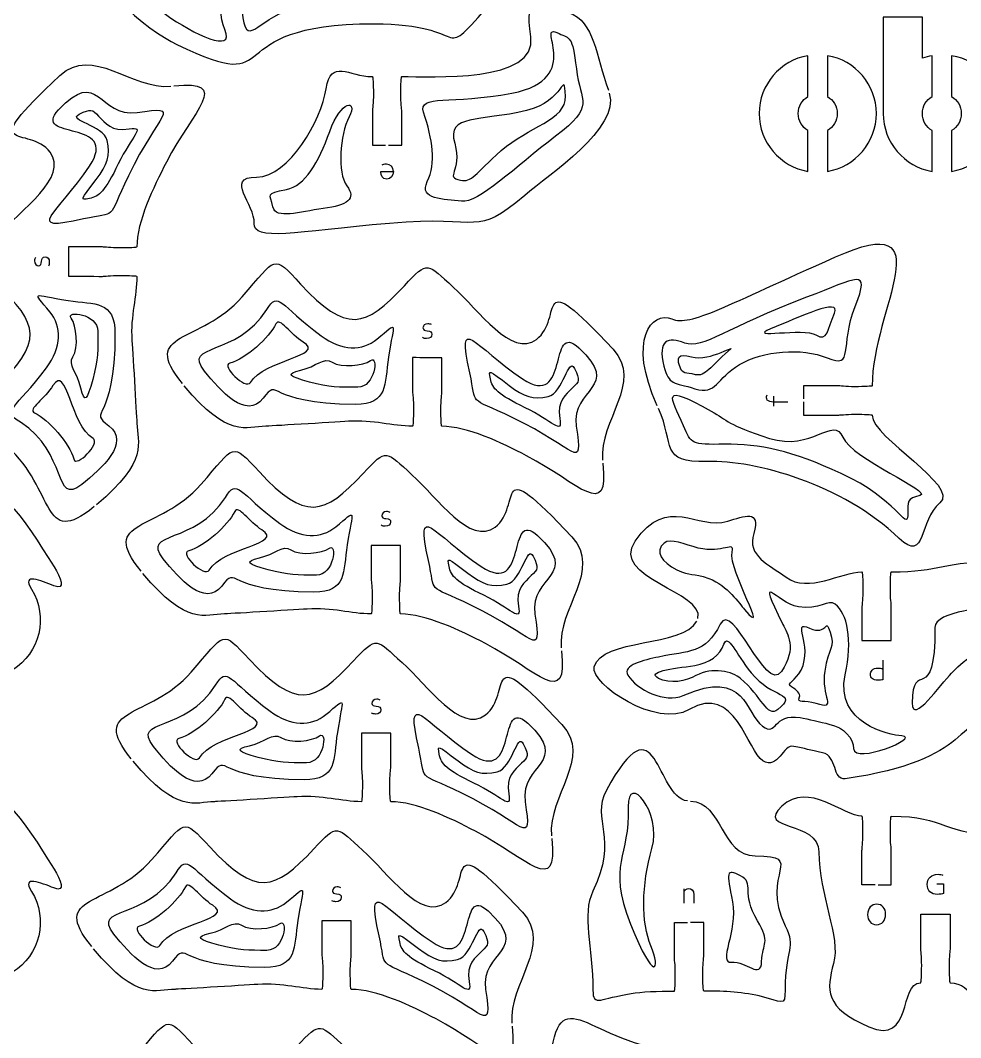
# Model space of a CAD drawing. Extents: x 0 to 300, y 0 to 300.
# Drawn here: x 49.5 to 145.6, y 66 to 169.9 of the extents above; entities that cross this region are included whole.
import ezdxf

# ---------------------------------------------------------------- set-up
doc = ezdxf.new("R2010")
doc.units = 0
doc.header["$MEASUREMENT"] = 0
doc.layers.add('DEFAULT', color=7, linetype='CONTINUOUS')

msp = doc.modelspace()

# ---------------------------------------------------------------- linework, layer by layer
at = {"layer": 'DEFAULT', "color": 250}
msp.add_lwpolyline([(126.48, 130.51), (126.48, 131.53)], dxfattribs=at)
at = {"layer": 'DEFAULT', "color": 1}
for points, knots in [([(56.88, 177.86), (55.73, 174.25), (62.53, 168.85), (65.51, 167.42), (77, 161.94), (69.03, 169.55), (85.65, 169.55), (95.88, 169.55), (91.98, 165.44), (97.17, 171.16), (98.64, 172.78), (99.08, 172.19), (97.55, 176.16), (96.56, 178.73), (96.75, 178.77), (96.75, 182.29), (96.75, 185.48), (95.47, 183.55), (93.02, 183.55), (92.96, 183.55), (92.92, 182.76), (92.92, 181.8), (92.92, 180.83), (93.02, 180.22), (93.02, 180.05), (93.02, 178.88), (93.02, 177.71), (93.02, 176.55), (92.56, 176.55), (92.11, 176.55), (91.66, 176.55)], [0, 0, 0, 0, 1, 1, 1, 2, 2, 2, 3, 3, 3, 4, 4, 4, 5, 5, 5, 6, 6, 6, 7, 7, 7, 8, 8, 8, 17.92, 17.92, 17.92, 21.75, 21.75, 21.75, 21.75]), ([(44.95, 182), (44.95, 181.55), (44.95, 181.11), (44.95, 180.66), (46.11, 180.66), (47.28, 180.66), (48.45, 180.66), (48.62, 180.66), (49.23, 180.75), (50.2, 180.75), (51.16, 180.75), (51.94, 180.71), (51.94, 180.66), (51.94, 179), (50.6, 177.66), (48.94, 177.66), (45.67, 177.66), (40.81, 173.49), (40.81, 169.24), (40.81, 167.58), (38.97, 166.23), (37.31, 166.23), (37.26, 166.23), (37.21, 167.02), (37.21, 167.98), (37.21, 168.95), (37.31, 169.56), (37.31, 169.73), (37.31, 170.9), (37.31, 172.07), (37.31, 173.24), (36.31, 173.24), (35.31, 173.24), (34.31, 173.24), (34.31, 172.07), (34.31, 170.9), (34.31, 169.73), (34.31, 169.56), (34.41, 168.95), (34.41, 167.98), (34.41, 167.02), (34.37, 166.23), (34.31, 166.23), (32.65, 166.23), (30.81, 167.58), (30.81, 169.24), (30.81, 173.83), (24.92, 172.56), (22, 173.25), (21.94, 173.26), (22.08, 174.03), (22.3, 174.97), (22.52, 175.92), (22.75, 176.49), (22.79, 176.66), (23, 177.51), (23.59, 180.07), (23.59, 180.07), (23.15, 180.17), (22.71, 180.27), (22.28, 180.37)], [0, 0, 0, 0, 3.82, 3.82, 3.82, 13.74, 13.74, 13.74, 14.74, 14.74, 14.74, 15.74, 15.74, 15.74, 16.74, 16.74, 16.74, 17.74, 17.74, 17.74, 18.74, 18.74, 18.74, 19.74, 19.74, 19.74, 20.74, 20.74, 20.74, 30.67, 30.67, 30.67, 39.17, 39.17, 39.17, 49.1, 49.1, 49.1, 50.1, 50.1, 50.1, 51.1, 51.1, 51.1, 52.1, 52.1, 52.1, 53.1, 53.1, 53.1, 54.1, 54.1, 54.1, 55.1, 55.1, 55.1, 56.1, 56.1, 56.1, 59.930117, 59.930117, 59.930117, 59.930117]), ([(87.13, 157.16), (87.58, 157.16), (88.03, 157.16), (88.48, 157.16), (88.48, 158.33), (88.48, 159.49), (88.48, 160.66), (88.48, 160.83), (88.38, 161.44), (88.38, 162.41), (88.38, 163.37), (88.43, 164.16), (88.48, 164.16), (91.42, 164.16), (102.41, 163.49), (101.67, 168.22), (100.92, 172.95), (102.79, 171.7), (105.53, 170.71), (108.23, 169.73), (108.27, 166.32), (109.59, 162.76)], [0, 0, 0, 0, 3.83, 3.83, 3.83, 13.75, 13.75, 13.75, 14.75, 14.75, 14.75, 15.75, 15.75, 15.75, 16.75, 16.75, 16.75, 17.75, 17.75, 17.75, 18.75, 18.75, 18.75, 18.75]), ([(141.67, 160.38), (141.67, 159.65), (142.06, 159), (142.66, 158.66), (142.66, 157.27), (142.66, 155.88), (142.66, 154.48), (139.83, 154.96), (137.67, 157.42), (137.67, 160.38), (137.67, 163.67), (137.67, 166.96), (137.68, 170.24), (139.01, 170.24), (140.34, 170.24), (141.67, 170.24), (141.67, 168.84), (141.67, 167.44), (141.67, 166.03), (141.99, 166.14), (142.32, 166.23), (142.66, 166.29), (142.66, 164.9), (142.66, 163.5), (142.66, 162.11), (142.06, 161.77), (141.67, 161.12), (141.67, 160.38)], [1, 1, 1, 1, 2, 2, 2, 13.85, 13.85, 13.85, 14.85, 14.85, 14.85, 42.800002, 42.800002, 42.800002, 54.110002, 54.110002, 54.110002, 66.050002, 66.050002, 66.050002, 67.050002, 67.050002, 67.050002, 78.890002, 78.890002, 78.890002, 79.890002, 79.890002, 79.890002, 79.890002]), ([(57.06, 120.25), (51.63, 115.85), (53.13, 122.04), (48.2, 126.36), (44.14, 129.92), (43.78, 129.43), (46.91, 132.34), (51.94, 137), (51.4, 138.95), (47.08, 142.94), (44.39, 145.41), (44.83, 145.27), (47.21, 147.92), (49.57, 150.56), (54.48, 153.88), (52.56, 156.43), (50.36, 159.34), (44.64, 155.9), (53.54, 164.26), (56.89, 167.4), (60.88, 162.8), (64.89, 163.17)], [0, 0, 0, 0, 1, 1, 1, 2, 2, 2, 3, 3, 3, 4, 4, 4, 5, 5, 5, 6, 6, 6, 7, 7, 7, 7]), ([(128.99, 160.39), (128.99, 159.65), (129.39, 159), (129.98, 158.66), (129.98, 157.27), (129.98, 155.88), (129.98, 154.48), (127.15, 154.96), (125, 157.42), (125, 160.39), (125, 163.35), (127.16, 165.81), (129.98, 166.29), (129.98, 164.9), (129.98, 163.5), (129.98, 162.11), (129.39, 161.77), (128.99, 161.12), (128.99, 160.39)], [0, 0, 0, 0, 1, 1, 1, 12.85, 12.85, 12.85, 13.85, 13.85, 13.85, 14.85, 14.85, 14.85, 26.7, 26.7, 26.7, 27.7, 27.7, 27.7, 27.7]), ([(136.97, 160.39), (136.97, 157.42), (134.82, 154.96), (131.98, 154.48), (131.98, 155.88), (131.98, 157.27), (131.98, 158.66), (132.58, 159), (132.98, 159.65), (132.98, 160.39), (132.98, 161.12), (132.58, 161.77), (131.98, 162.11), (131.98, 163.5), (131.98, 164.9), (131.98, 166.29), (134.82, 165.81), (136.97, 163.35), (136.97, 160.39)], [0, 0, 0, 0, 1, 1, 1, 12.85, 12.85, 12.85, 13.85, 13.85, 13.85, 14.85, 14.85, 14.85, 26.69, 26.69, 26.69, 27.69, 27.69, 27.69, 27.69]), ([(149.65, 160.38), (149.65, 157.42), (147.49, 154.95), (144.66, 154.48), (144.66, 155.88), (144.66, 157.27), (144.66, 158.66), (145.26, 159), (145.66, 159.65), (145.65, 160.38), (145.65, 161.12), (145.26, 161.77), (144.66, 162.11), (144.66, 163.5), (144.66, 164.9), (144.66, 166.29), (147.49, 165.81), (149.64, 163.35), (149.65, 160.38)], [0, 0, 0, 0, 1, 1, 1, 12.85, 12.85, 12.85, 13.85, 13.85, 13.85, 14.85, 14.85, 14.85, 26.69, 26.69, 26.69, 27.69, 27.69, 27.69, 27.69]), ([(109.68, 162.47), (110.81, 158.88), (103.57, 154.16), (101.04, 152.03), (95.81, 147.63), (96.93, 150.04), (87.23, 149.17), (77.51, 148.3), (73.28, 147.3), (73.4, 149.17), (73.53, 151.04), (70.29, 153.9), (73.65, 153.9), (77.01, 153.9), (80.25, 159.75), (80.75, 162.9), (81.25, 166.05), (83.02, 164.16), (85.48, 164.16), (85.54, 164.16), (85.58, 163.37), (85.58, 162.41), (85.58, 161.44), (85.48, 160.83), (85.48, 160.66), (85.48, 159.49), (85.48, 158.33), (85.48, 157.16), (85.93, 157.16), (86.38, 157.16), (86.83, 157.16)], [0, 0, 0, 0, 1, 1, 1, 2, 2, 2, 3, 3, 3, 4, 4, 4, 5, 5, 5, 6, 6, 6, 7, 7, 7, 8, 8, 8, 17.92, 17.92, 17.92, 21.75, 21.75, 21.75, 21.75]), ([(65.19, 163.2), (71.19, 163.89), (67.2, 160.72), (64.44, 155.43), (63.07, 152.8), (61.42, 149.34), (61.42, 146.76), (61.41, 146.7), (60.63, 146.66), (59.67, 146.66), (58.71, 146.66), (58.1, 146.76), (57.92, 146.76), (57.05, 146.76), (54.42, 146.77), (54.42, 146.77), (54.42, 145.77), (54.42, 144.77), (54.42, 143.77), (54.42, 143.77), (57.04, 143.76), (57.92, 143.76), (58.09, 143.76), (58.7, 143.86), (59.67, 143.86), (60.64, 143.86), (61.42, 143.81), (61.42, 143.76), (61.42, 141.71), (60.74, 139.77), (60.91, 137.22), (61.03, 135.54), (61.42, 128.82), (61.42, 128.76), (61.46, 126.77), (62.72, 124.96), (57.29, 120.44)], [0, 0, 0, 0, 1, 1, 1, 2, 2, 2, 3, 3, 3, 4, 4, 4, 5, 5, 5, 13.500006, 13.500006, 13.500006, 14.500006, 14.500006, 14.500006, 15.500006, 15.500006, 15.500006, 16.500006, 16.500006, 16.500006, 17.500006, 17.500006, 17.500006, 18.500006, 18.500006, 18.500006, 19.500006, 19.500006, 19.500006, 19.500006]), ([(114.59, 130.55), (111.48, 137.32), (114.08, 140.25), (116.06, 139.42), (118.04, 138.59), (121.51, 140.77), (132.8, 145.75), (144.09, 150.73), (136.54, 140.39), (136.54, 132.58), (136.54, 132.53), (135.76, 132.49), (134.79, 132.49), (133.82, 132.49), (133.21, 132.58), (133.04, 132.58), (131.87, 132.58), (130.7, 132.58), (129.54, 132.58), (129.54, 132.14), (129.54, 131.69), (129.54, 131.24)], [0, 0, 0, 0, 1, 1, 1, 2, 2, 2, 3, 3, 3, 4, 4, 4, 5, 5, 5, 14.92, 14.92, 14.92, 18.74, 18.74, 18.74, 18.74]), ([(66.07, 132.82), (61.66, 138.25), (67.85, 136.75), (72.18, 141.68), (75.74, 145.73), (75.24, 146.1), (78.15, 142.96), (82.82, 137.93), (84.76, 138.47), (88.75, 142.8), (91.22, 145.48), (91.08, 145.04), (93.74, 142.66), (96.37, 140.3), (99.69, 135.4), (102.24, 137.32), (105.15, 139.51), (101.71, 145.23), (110.07, 136.33), (113.22, 132.98), (108.62, 129), (108.99, 124.99)], [0, 0, 0, 0, 1, 1, 1, 2, 2, 2, 3, 3, 3, 4, 4, 4, 5, 5, 5, 6, 6, 6, 7, 7, 7, 7]), ([(109.02, 124.69), (109.71, 118.69), (106.53, 122.67), (101.24, 125.43), (98.62, 126.8), (95.16, 128.45), (92.57, 128.45), (92.52, 128.46), (92.48, 129.24), (92.48, 130.2), (92.48, 131.17), (92.58, 131.78), (92.58, 131.95), (92.58, 132.82), (92.58, 135.45), (92.58, 135.45), (91.58, 135.45), (90.58, 135.45), (89.58, 135.46), (89.58, 135.46), (89.58, 132.83), (89.58, 131.95), (89.58, 131.78), (89.68, 131.17), (89.68, 130.2), (89.67, 129.24), (89.63, 128.45), (89.58, 128.45), (87.52, 128.46), (85.59, 129.13), (83.03, 128.96), (81.36, 128.85), (74.63, 128.45), (74.58, 128.45), (72.59, 128.41), (70.77, 127.15), (66.26, 132.58)], [0, 0, 0, 0, 1, 1, 1, 2, 2, 2, 3, 3, 3, 4, 4, 4, 5, 5, 5, 13.500006, 13.500006, 13.500006, 14.500006, 14.500006, 14.500006, 15.500006, 15.500006, 15.500006, 16.500006, 16.500006, 16.500006, 17.500006, 17.500006, 17.500006, 18.500006, 18.500006, 18.500006, 19.500006, 19.500006, 19.500006, 19.500006]), ([(129.54, 130.94), (129.54, 130.49), (129.54, 130.04), (129.54, 129.59), (130.7, 129.59), (131.87, 129.59), (133.04, 129.59), (133.21, 129.59), (133.82, 129.68), (134.79, 129.68), (135.76, 129.68), (136.54, 129.64), (136.54, 129.59), (136.54, 127.24), (145.58, 122.36), (143.45, 120.62), (141.32, 118.88), (142.05, 114.4), (139.31, 117), (133.45, 122.58), (124.66, 124.98), (119.68, 124.86), (114.76, 124.73), (116.4, 126.56), (114.71, 130.28)], [0, 0, 0, 0, 3.83, 3.83, 3.83, 13.75, 13.75, 13.75, 14.75, 14.75, 14.75, 15.75, 15.75, 15.75, 16.75, 16.75, 16.75, 17.75, 17.75, 17.75, 18.75, 18.75, 18.75, 19.75, 19.75, 19.75, 19.75]), ([(61.85, 113.65), (57.44, 119.08), (63.63, 117.58), (67.96, 122.51), (71.52, 126.56), (71.02, 126.93), (73.93, 123.79), (78.6, 118.77), (80.54, 119.31), (84.53, 123.63), (87, 126.32), (86.86, 125.87), (89.52, 123.5), (92.15, 121.14), (95.47, 116.23), (98.02, 118.15), (100.93, 120.35), (97.5, 126.07), (105.85, 117.16), (109, 113.82), (104.4, 109.83), (104.77, 105.82)], [0, 0, 0, 0, 1, 1, 1, 2, 2, 2, 3, 3, 3, 4, 4, 4, 5, 5, 5, 6, 6, 6, 7, 7, 7, 7]), ([(38.96, 117.88), (39.4, 117.78), (39.84, 117.68), (40.28, 117.58), (40.28, 117.58), (40.88, 120.13), (41.08, 120.99), (41.11, 121.16), (41.16, 121.77), (41.38, 122.71), (41.6, 123.65), (41.82, 124.39), (41.87, 124.39), (47.27, 123.13), (49.79, 119.19), (52.95, 114.1), (53.62, 113.02), (54.22, 111.66), (52.93, 112.17), (51.64, 112.68), (49.57, 113.56), (50.65, 111.82), (52.39, 109.01), (51.53, 105.3), (48.71, 103.56), (46.48, 102.17), (43.68, 102.44), (41.75, 104.01), (40.05, 105.21), (40.76, 103.2), (41.32, 101.35), (41.52, 100.72), (38.47, 99.74), (34.39, 99.26), (30.31, 98.79), (30.35, 110.8), (21.22, 105.75), (17.12, 103.48), (15.09, 103.76), (15.09, 107.82), (15.09, 110.45), (7, 107.82), (7, 121.17), (7, 122.83), (8.35, 124.17), (10, 124.17), (10.06, 124.17), (10.1, 123.38), (10.1, 122.42), (10.1, 121.45), (10, 120.84), (10, 120.67), (10, 119.5), (10, 118.33), (10, 117.17), (10.45, 117.17), (10.9, 117.17), (11.35, 117.17)], [0, 0, 0, 0, 3.830117, 3.830117, 3.830117, 4.830117, 4.830117, 4.830117, 5.830117, 5.830117, 5.830117, 6.830117, 6.830117, 6.830117, 7.830117, 7.830117, 7.830117, 8.830117, 8.830117, 8.830117, 9.830117, 9.830117, 9.830117, 10.830117, 10.830117, 10.830117, 11.830117, 11.830117, 11.830117, 12.830117, 12.830117, 12.830117, 13.830117, 13.830117, 13.830117, 14.830117, 14.830117, 14.830117, 15.830117, 15.830117, 15.830117, 16.830117, 16.830117, 16.830117, 17.830117, 17.830117, 17.830117, 18.830117, 18.830117, 18.830117, 19.830117, 19.830117, 19.830117, 29.750117, 29.750117, 29.750117, 33.570117, 33.570117, 33.570117, 33.570117]), ([(118.74, 108.83), (119.48, 111.55), (109.72, 112.91), (112.33, 116.71), (115.66, 121.55), (118.61, 117.82), (121.78, 118.76), (123.47, 119.26), (125.2, 120.02), (124.44, 117.51), (123.73, 115.21), (125.98, 114.33), (127.74, 113.04), (130.05, 111.36), (133.34, 113.59), (135.5, 113.58), (135.55, 113.58), (135.6, 112.8), (135.6, 111.84), (135.6, 110.87), (135.5, 110.26), (135.5, 110.08), (135.5, 108.92), (135.5, 107.75), (135.5, 106.59), (136.5, 106.59), (137.5, 106.59), (138.5, 106.58), (138.5, 107.75), (138.5, 108.92), (138.5, 110.08), (138.5, 110.26), (138.4, 110.87), (138.4, 111.84), (138.4, 112.8), (138.44, 113.58), (138.5, 113.58), (143.59, 113.58), (143.66, 114.7), (150, 114.7), (156.35, 114.7), (156.41, 113.58), (161.5, 113.58), (161.56, 113.58), (161.6, 112.8), (161.6, 111.84), (161.6, 110.87), (161.5, 110.26), (161.5, 110.08), (161.5, 108.92), (161.5, 107.75), (161.5, 106.58), (162.5, 106.59), (163.5, 106.59), (164.5, 106.59), (164.5, 107.75), (164.5, 108.92), (164.5, 110.08), (164.5, 110.26), (164.4, 110.87), (164.4, 111.84), (164.4, 112.8), (164.45, 113.58), (164.5, 113.58), (166.66, 113.59), (169.95, 111.36), (172.26, 113.04), (174.02, 114.33), (176.27, 115.21), (175.56, 117.51), (174.8, 120.02), (176.53, 119.26), (178.21, 118.76), (181.39, 117.82), (184.34, 121.55), (187.67, 116.71), (190.28, 112.91), (180.51, 111.55), (181.26, 108.83)], [0, 0, 0, 0, 1, 1, 1, 2, 2, 2, 3, 3, 3, 4, 4, 4, 5, 5, 5, 6, 6, 6, 7, 7, 7, 16.91, 16.91, 16.91, 25.410006, 25.410006, 25.410006, 35.330006, 35.330006, 35.330006, 36.330006, 36.330006, 36.330006, 37.330006, 37.330006, 37.330006, 38.330006, 38.330006, 38.330006, 39.330006, 39.330006, 39.330006, 40.330006, 40.330006, 40.330006, 41.330006, 41.330006, 41.330006, 51.250006, 51.250006, 51.250006, 59.750012, 59.750012, 59.750012, 69.660012, 69.660012, 69.660012, 70.660012, 70.660012, 70.660012, 71.660012, 71.660012, 71.660012, 72.660012, 72.660012, 72.660012, 73.660012, 73.660012, 73.660012, 74.660012, 74.660012, 74.660012, 75.660012, 75.660012, 75.660012, 76.660012, 76.660012, 76.660012, 76.660012]), ([(104.8, 105.52), (105.49, 99.52), (102.31, 103.51), (97.02, 106.27), (94.4, 107.64), (90.94, 109.28), (88.35, 109.29), (88.3, 109.3), (88.26, 110.07), (88.26, 111.04), (88.26, 112), (88.36, 112.61), (88.36, 112.78), (88.36, 113.66), (88.36, 116.29), (88.36, 116.29), (87.36, 116.29), (86.36, 116.29), (85.36, 116.29), (85.36, 116.29), (85.36, 113.66), (85.36, 112.79), (85.36, 112.61), (85.46, 112), (85.46, 111.04), (85.45, 110.07), (85.41, 109.29), (85.36, 109.29), (83.3, 109.29), (81.37, 109.97), (78.81, 109.79), (77.14, 109.68), (70.41, 109.29), (70.36, 109.29), (68.37, 109.25), (66.55, 107.99), (62.04, 113.42)], [0, 0, 0, 0, 1, 1, 1, 2, 2, 2, 3, 3, 3, 4, 4, 4, 5, 5, 5, 13.500006, 13.500006, 13.500006, 14.500006, 14.500006, 14.500006, 15.500006, 15.500006, 15.500006, 16.500006, 16.500006, 16.500006, 17.500006, 17.500006, 17.500006, 18.500006, 18.500006, 18.500006, 19.500006, 19.500006, 19.500006, 19.500006]), ([(142.96, 107.92), (142.96, 109.57), (148.42, 110.02), (150, 110.02), (151.59, 110.02), (157.04, 109.57), (157.04, 107.92), (157.04, 99.6), (159.36, 104.92), (159.36, 100.18), (159.36, 97.92), (156.48, 102.11), (155.34, 103.25), (151.57, 107.03), (153.19, 103.79), (150, 103.79), (146.81, 103.79), (148.43, 107.03), (144.66, 103.25), (143.52, 102.11), (140.64, 97.92), (140.64, 100.18), (140.64, 104.92), (142.96, 99.6), (142.96, 107.92)], [1, 1, 1, 1, 2, 2, 2, 3, 3, 3, 4, 4, 4, 5, 5, 5, 6, 6, 6, 7, 7, 7, 8, 8, 8, 9, 9, 9, 9]), ([(181.37, 108.55), (182.73, 105.91), (191.14, 106.82), (191.85, 103.88), (192.27, 102.13), (185.46, 97.56), (182.14, 99.53), (177.48, 102.27), (176.17, 95.24), (174.62, 94.29), (173.07, 93.33), (172.57, 96.02), (171.45, 95.77), (170.34, 95.53), (169.83, 95.41), (168.52, 95.12), (166.99, 94.78), (167.54, 92.28), (166.2, 92.47), (152.99, 94.29), (154.88, 99.06), (150, 99.06), (145.12, 99.06), (147, 94.29), (133.8, 92.47), (132.46, 92.28), (133.01, 94.78), (131.48, 95.12), (130.17, 95.41), (129.65, 95.53), (128.55, 95.77), (127.43, 96.02), (126.93, 93.33), (125.38, 94.29), (123.83, 95.24), (122.52, 102.27), (117.86, 99.53), (114.54, 97.56), (107.73, 102.13), (108.15, 103.88), (108.86, 106.82), (117.27, 105.91), (118.63, 108.55)], [0, 0, 0, 0, 1, 1, 1, 2, 2, 2, 3, 3, 3, 4, 4, 4, 5, 5, 5, 6, 6, 6, 7, 7, 7, 8, 8, 8, 9, 9, 9, 10, 10, 10, 11, 11, 11, 12, 12, 12, 13, 13, 13, 14, 14, 14, 14]), ([(60.85, 94.49), (56.44, 99.92), (62.63, 98.42), (66.96, 103.34), (70.52, 107.4), (70.02, 107.76), (72.93, 104.63), (77.6, 99.6), (79.54, 100.14), (83.53, 104.47), (86, 107.15), (85.86, 106.71), (88.52, 104.33), (91.15, 101.97), (94.47, 97.06), (97.02, 98.98), (99.93, 101.18), (96.5, 106.9), (104.85, 98), (108, 94.65), (103.4, 90.67), (103.77, 86.65)], [0, 0, 0, 0, 1, 1, 1, 2, 2, 2, 3, 3, 3, 4, 4, 4, 5, 5, 5, 6, 6, 6, 7, 7, 7, 7]), ([(117.68, 90.2), (114.38, 90.51), (114.65, 101.05), (109.37, 91.24), (107.8, 88.32), (110.66, 86.39), (108.01, 80.98), (106.84, 78.58), (108.01, 75.33), (108.01, 70.87), (108.01, 69.11), (108.84, 70.07), (111.92, 70.54), (112.96, 70.71), (114.66, 70.79), (116.33, 70.79), (116.39, 70.79), (116.43, 71.57), (116.43, 72.54), (116.43, 73.5), (116.33, 74.11), (116.33, 74.29), (116.33, 75.45), (116.33, 76.62), (116.33, 77.79), (116.78, 77.79), (117.23, 77.79), (117.68, 77.79)], [0, 0, 0, 0, 1, 1, 1, 2, 2, 2, 3, 3, 3, 4, 4, 4, 5, 5, 5, 6, 6, 6, 7, 7, 7, 16.92, 16.92, 16.92, 20.75, 20.75, 20.75, 20.75]), ([(103.8, 86.35), (104.49, 80.36), (101.31, 84.34), (96.02, 87.1), (93.4, 88.47), (89.94, 90.12), (87.35, 90.12), (87.3, 90.13), (87.26, 90.91), (87.26, 91.87), (87.26, 92.84), (87.36, 93.45), (87.36, 93.62), (87.36, 94.49), (87.36, 97.12), (87.36, 97.12), (86.36, 97.12), (85.36, 97.12), (84.36, 97.12), (84.36, 97.12), (84.36, 94.5), (84.36, 93.62), (84.36, 93.45), (84.46, 92.84), (84.46, 91.87), (84.45, 90.91), (84.41, 90.12), (84.36, 90.12), (82.3, 90.13), (80.37, 90.8), (77.81, 90.63), (76.14, 90.52), (69.41, 90.12), (69.36, 90.12), (67.37, 90.08), (65.55, 88.82), (61.04, 94.25)], [0, 0, 0, 0, 1, 1, 1, 2, 2, 2, 3, 3, 3, 4, 4, 4, 5, 5, 5, 13.500006, 13.500006, 13.500006, 14.500006, 14.500006, 14.500006, 15.500006, 15.500006, 15.500006, 16.500006, 16.500006, 16.500006, 17.500006, 17.500006, 17.500006, 18.500006, 18.500006, 18.500006, 19.500006, 19.500006, 19.500006, 19.500006]), ([(38.96, 87.02), (39.4, 86.92), (39.84, 86.82), (40.28, 86.72), (40.28, 86.72), (40.88, 89.27), (41.07, 90.13), (41.11, 90.3), (41.16, 90.91), (41.38, 91.85), (41.6, 92.78), (41.82, 93.53), (41.87, 93.53), (47.27, 92.27), (49.79, 88.33), (52.95, 83.24), (53.62, 82.15), (54.22, 80.8), (52.93, 81.31), (51.64, 81.82), (49.57, 82.69), (50.65, 80.96), (52.39, 78.15), (51.52, 74.44), (48.71, 72.7), (46.48, 71.31), (43.68, 71.57), (41.75, 73.15), (40.05, 74.34), (40.76, 72.34), (41.32, 70.49), (41.52, 69.86), (38.47, 68.88), (34.39, 68.4), (30.31, 67.93), (30.35, 79.93), (21.22, 74.88), (17.12, 72.61), (15.09, 72.89), (15.09, 76.96), (15.09, 79.59), (7, 76.96), (7, 90.31), (7, 91.96), (8.34, 93.31), (10, 93.31), (10.05, 93.31), (10.1, 92.52), (10.1, 91.56), (10.1, 90.59), (10, 89.98), (10, 89.81), (10, 88.64), (10, 87.47), (10, 86.31), (10.45, 86.31), (10.9, 86.31), (11.35, 86.31)], [0, 0, 0, 0, 3.830117, 3.830117, 3.830117, 4.830117, 4.830117, 4.830117, 5.830117, 5.830117, 5.830117, 6.830117, 6.830117, 6.830117, 7.830117, 7.830117, 7.830117, 8.830117, 8.830117, 8.830117, 9.830117, 9.830117, 9.830117, 10.830117, 10.830117, 10.830117, 11.830117, 11.830117, 11.830117, 12.830117, 12.830117, 12.830117, 13.830117, 13.830117, 13.830117, 14.830117, 14.830117, 14.830117, 15.830117, 15.830117, 15.830117, 16.830117, 16.830117, 16.830117, 17.830117, 17.830117, 17.830117, 18.830117, 18.830117, 18.830117, 19.830117, 19.830117, 19.830117, 29.750117, 29.750117, 29.750117, 33.570117, 33.570117, 33.570117, 33.570117]), ([(136.85, 81.64), (136.4, 81.64), (135.95, 81.64), (135.5, 81.64), (135.5, 82.81), (135.5, 83.98), (135.5, 85.14), (135.5, 85.32), (135.6, 85.93), (135.6, 86.89), (135.6, 87.86), (135.56, 88.64), (135.5, 88.64), (133.63, 88.64), (130.05, 92.22), (127.31, 89.67), (124.57, 87.12), (131.1, 88.22), (131.1, 85), (131.1, 80.6), (133.35, 76.29), (132.6, 73.61), (131.86, 70.93), (131.67, 69.06), (136.21, 67.13), (140.76, 65.2), (139.2, 71.64), (141.5, 71.64), (141.55, 71.64), (141.6, 72.43), (141.6, 73.39), (141.6, 74.36), (141.5, 74.97), (141.5, 75.14), (141.5, 76.31), (141.5, 77.47), (141.5, 78.64), (142.5, 78.64), (143.5, 78.64), (144.5, 78.64), (144.5, 77.47), (144.5, 76.31), (144.5, 75.14), (144.5, 74.97), (144.4, 74.36), (144.4, 73.39), (144.4, 72.43), (144.44, 71.64), (144.5, 71.64), (146.92, 71.64), (147.08, 68.44), (150, 68.44), (152.92, 68.44), (153.08, 71.64), (155.5, 71.64), (155.56, 71.64), (155.6, 72.43), (155.6, 73.39), (155.6, 74.36), (155.5, 74.97), (155.5, 75.14), (155.5, 76.31), (155.5, 77.47), (155.5, 78.64), (156.5, 78.64), (157.5, 78.64), (158.5, 78.64), (158.5, 77.47), (158.5, 76.31), (158.5, 75.14), (158.5, 74.97), (158.4, 74.36), (158.4, 73.39), (158.4, 72.43), (158.44, 71.64), (158.5, 71.64), (160.8, 71.64), (159.24, 65.2), (163.79, 67.13), (168.33, 69.06), (168.14, 70.93), (167.4, 73.61), (166.65, 76.29), (168.9, 80.6), (168.9, 85), (168.9, 88.22), (175.43, 87.12), (172.69, 89.67), (169.95, 92.22), (166.36, 88.64), (164.5, 88.64), (164.44, 88.64), (164.4, 87.86), (164.4, 86.89), (164.4, 85.93), (164.5, 85.32), (164.5, 85.14), (164.5, 83.98), (164.5, 82.81), (164.5, 81.64), (164.05, 81.64), (163.6, 81.64), (163.15, 81.64)], [0, 0, 0, 0, 3.82, 3.82, 3.82, 13.74, 13.74, 13.74, 14.74, 14.74, 14.74, 15.74, 15.74, 15.74, 16.74, 16.74, 16.74, 17.74, 17.74, 17.74, 18.74, 18.74, 18.74, 19.74, 19.74, 19.74, 20.74, 20.74, 20.74, 21.74, 21.74, 21.74, 22.74, 22.74, 22.74, 32.66, 32.66, 32.66, 41.16, 41.16, 41.16, 51.08, 51.08, 51.08, 52.08, 52.08, 52.08, 53.08, 53.08, 53.08, 54.08, 54.08, 54.08, 55.08, 55.08, 55.08, 56.08, 56.08, 56.08, 57.08, 57.08, 57.08, 67, 67, 67, 75.5, 75.5, 75.5, 85.42, 85.42, 85.42, 86.42, 86.42, 86.42, 87.42, 87.42, 87.42, 88.42, 88.42, 88.42, 89.42, 89.42, 89.42, 90.42, 90.42, 90.42, 91.42, 91.42, 91.42, 92.42, 92.42, 92.42, 93.42, 93.42, 93.42, 94.42, 94.42, 94.42, 104.34, 104.34, 104.34, 108.17, 108.17, 108.17, 108.17]), ([(117.98, 90.19), (121.28, 90.03), (121.1, 84.59), (124.59, 84.59), (129.91, 84.59), (125, 82.86), (127.65, 77.46), (128.82, 75.05), (127.65, 75.33), (127.65, 70.87), (127.65, 69.11), (127.37, 69.73), (125.01, 70.28), (123.06, 70.73), (121, 70.79), (119.33, 70.79), (119.28, 70.79), (119.23, 71.57), (119.23, 72.54), (119.23, 73.5), (119.33, 74.11), (119.33, 74.29), (119.33, 75.45), (119.33, 76.62), (119.33, 77.79), (118.88, 77.79), (118.43, 77.79), (117.98, 77.79)], [0, 0, 0, 0, 1, 1, 1, 2, 2, 2, 3, 3, 3, 4, 4, 4, 5, 5, 5, 6, 6, 6, 7, 7, 7, 16.92, 16.92, 16.92, 20.74, 20.74, 20.74, 20.74]), ([(56.81, 75.32), (52.4, 80.75), (58.59, 79.25), (62.92, 84.18), (66.48, 88.23), (65.98, 88.6), (68.89, 85.47), (73.56, 80.44), (75.5, 80.98), (79.49, 85.3), (81.96, 87.99), (81.82, 87.55), (84.48, 85.17), (87.11, 82.81), (90.43, 77.9), (92.98, 79.82), (95.89, 82.02), (92.45, 87.74), (100.81, 78.84), (103.95, 75.49), (99.36, 71.5), (99.73, 67.49)], [0, 0, 0, 0, 1, 1, 1, 2, 2, 2, 3, 3, 3, 4, 4, 4, 5, 5, 5, 6, 6, 6, 7, 7, 7, 7]), ([(137.15, 81.64), (137.6, 81.64), (138.05, 81.64), (138.5, 81.64), (138.5, 82.81), (138.5, 83.98), (138.5, 85.14), (138.5, 85.32), (138.4, 85.93), (138.4, 86.89), (138.4, 87.86), (138.45, 88.64), (138.5, 88.64), (144.14, 88.64), (143.76, 86.7), (150, 86.7), (156.24, 86.7), (155.86, 88.64), (161.5, 88.64), (161.55, 88.64), (161.6, 87.86), (161.6, 86.89), (161.6, 85.93), (161.5, 85.32), (161.5, 85.14), (161.5, 83.98), (161.5, 82.81), (161.5, 81.64), (161.95, 81.64), (162.4, 81.64), (162.85, 81.64)], [0, 0, 0, 0, 3.83, 3.83, 3.83, 13.75, 13.75, 13.75, 14.75, 14.75, 14.75, 15.75, 15.75, 15.75, 16.75, 16.75, 16.75, 17.75, 17.75, 17.75, 18.75, 18.75, 18.75, 19.75, 19.75, 19.75, 29.67, 29.67, 29.67, 33.49, 33.49, 33.49, 33.49]), ([(99.76, 67.19), (100.44, 61.19), (97.27, 65.18), (91.98, 67.94), (89.36, 69.31), (85.9, 70.96), (83.31, 70.96), (83.26, 70.97), (83.22, 71.75), (83.22, 72.71), (83.22, 73.67), (83.32, 74.28), (83.32, 74.46), (83.32, 75.33), (83.32, 77.96), (83.32, 77.96), (82.32, 77.96), (81.32, 77.96), (80.32, 77.96), (80.32, 77.96), (80.32, 75.34), (80.32, 74.46), (80.32, 74.29), (80.42, 73.68), (80.42, 72.71), (80.41, 71.74), (80.37, 70.96), (80.32, 70.96), (78.26, 70.96), (76.33, 71.64), (73.77, 71.47), (72.1, 71.35), (65.37, 70.96), (65.32, 70.96), (63.33, 70.92), (61.51, 69.66), (57, 75.09)], [0, 0, 0, 0, 1, 1, 1, 2, 2, 2, 3, 3, 3, 4, 4, 4, 5, 5, 5, 13.500006, 13.500006, 13.500006, 14.500006, 14.500006, 14.500006, 15.500006, 15.500006, 15.500006, 16.500006, 16.500006, 16.500006, 17.500006, 17.500006, 17.500006, 18.500006, 18.500006, 18.500006, 19.500006, 19.500006, 19.500006, 19.500006]), ([(110.56, 58.62), (110.56, 59.07), (110.56, 59.53), (110.56, 59.98), (109.4, 59.98), (108.23, 59.98), (107.06, 59.98), (106.89, 59.98), (106.28, 59.88), (105.31, 59.88), (104.34, 59.88), (103.56, 59.92), (103.56, 59.98), (103.56, 61.76), (103.63, 63.8), (103.82, 64.93), (105.02, 72.1), (108.36, 64.45), (118.8, 64.45), (126.21, 64.45), (130.91, 64.72), (131.11, 62.61)], [0, 0, 0, 0, 3.83, 3.83, 3.83, 13.75, 13.75, 13.75, 14.75, 14.75, 14.75, 15.75, 15.75, 15.75, 16.75, 16.75, 16.75, 17.75, 17.75, 17.75, 18.75, 18.75, 18.75, 18.75]), ([(55.09, 55.16), (50.68, 60.59), (56.87, 59.09), (61.2, 64.02), (64.75, 68.07), (64.26, 68.44), (67.17, 65.3), (71.84, 60.27), (73.78, 60.81), (77.77, 65.14), (80.24, 67.82), (80.1, 67.38), (82.76, 65), (85.39, 62.64), (88.71, 57.74), (91.26, 59.66), (94.17, 61.85), (90.73, 67.57), (99.09, 58.67), (102.23, 55.32), (97.64, 51.34), (98, 47.33)], [0, 0, 0, 0, 1, 1, 1, 2, 2, 2, 3, 3, 3, 4, 4, 4, 5, 5, 5, 6, 6, 6, 7, 7, 7, 7])]:
    msp.add_open_spline(points, degree=3, knots=knots, dxfattribs=at)
at = {"layer": 'DEFAULT', "color": 5}
for points, knots in [([(60.19, 180.4), (61.51, 184.06), (61.43, 183.81), (63.34, 184.39), (65.25, 184.97), (62.85, 182.23), (62.84, 179.24), (62.84, 176.25), (64.09, 174.43), (70.98, 176.59), (77.87, 178.75), (89.07, 182.73), (87.78, 180.08), (86.5, 177.42), (86.08, 175.06), (87.87, 172.63), (89.66, 170.2), (82.68, 175.43), (76.46, 175.43), (70.23, 175.42), (69.32, 171.44), (70.4, 168.95), (71.48, 166.46), (67.24, 168.45), (64.34, 170.52), (61.43, 172.6), (58.44, 175.59), (60.19, 180.4)], [1, 1, 1, 1, 2, 2, 2, 3, 3, 3, 4, 4, 4, 5, 5, 5, 6, 6, 6, 7, 7, 7, 8, 8, 8, 9, 9, 9, 10, 10, 10, 10]), ([(90.71, 160.51), (91.63, 157.72), (92, 155.34), (91.09, 153.44), (90.17, 151.55), (92.83, 151.67), (94.57, 151.42), (96.31, 151.18), (100.05, 154.91), (104.2, 158.07), (108.35, 161.22), (106.74, 161.47), (106.32, 164.95), (105.91, 168.44), (105.66, 168.01), (104.55, 168.55), (101.83, 169.89), (107.45, 163.94), (99.72, 162.46), (93.56, 161.29), (90.11, 162.37), (90.71, 160.51)], [0, 0, 0, 0, 1, 1, 1, 2, 2, 2, 3, 3, 3, 4, 4, 4, 5, 5, 5, 6, 6, 6, 7, 7, 7, 7]), ([(53.42, 160.76), (50.52, 157.59), (59.81, 159.87), (56.57, 155.01), (53.26, 150.05), (49.68, 148.21), (55.96, 149.62), (59.51, 150.42), (58.25, 149.21), (60.56, 154.02), (63.72, 160.62), (66.22, 161.18), (61.43, 160.49), (57.5, 159.93), (57.5, 165.21), (53.42, 160.76)], [0, 0, 0, 0, 1, 1, 1, 2, 2, 2, 3, 3, 3, 4, 4, 4, 5, 5, 5, 5]), ([(76.69, 152.64), (74.48, 152.2), (75.04, 152.18), (75.32, 150.86), (75.62, 149.53), (77.97, 150.35), (80.46, 150.68), (82.95, 151.01), (83.86, 151.67), (82.87, 153), (81.87, 154.33), (82.16, 158.2), (83.1, 160.04), (84.03, 161.88), (82.29, 161.8), (81.12, 158.56), (79.96, 155.33), (78.6, 153.01), (76.69, 152.64)], [0, 0, 0, 0, 1, 1, 1, 2, 2, 2, 3, 3, 3, 4, 4, 4, 5, 5, 5, 6, 6, 6, 6]), ([(129.84, 141.62), (135.07, 143.58), (136.43, 144.8), (134.81, 140.69), (133.19, 136.58), (134.77, 134.28), (131.95, 135.44), (129.34, 136.52), (125.35, 136.16), (122.99, 134.75), (120.62, 133.34), (120.62, 131.6), (118.44, 132.28), (116.26, 132.97), (115.77, 132.62), (115.27, 134.59), (114.58, 137.31), (115.68, 137.58), (117.39, 136.95), (119.25, 136.27), (121.64, 138.56), (129.84, 141.62)], [0, 0, 0, 0, 1, 1, 1, 2, 2, 2, 3, 3, 3, 4, 4, 4, 5, 5, 5, 6, 6, 6, 7, 7, 7, 7]), ([(59.18, 137.91), (59.18, 141.31), (57.15, 140.88), (54.38, 141.3), (50.68, 141.87), (50.68, 142.39), (52.53, 140.13), (53.76, 138.63), (53.76, 136.55), (52.17, 134.42), (48.99, 130.14), (47.52, 130.11), (49.52, 128.86), (54.4, 125.81), (52.88, 120.21), (55.78, 122.51), (57.83, 124.14), (60.78, 126.77), (58.56, 128.49), (56.32, 130.23), (59.18, 128.66), (59.18, 137.91)], [0, 0, 0, 0, 1, 1, 1, 2, 2, 2, 3, 3, 3, 4, 4, 4, 5, 5, 5, 6, 6, 6, 7, 7, 7, 7]), ([(83.73, 130.69), (87.13, 130.69), (86.69, 132.72), (87.12, 135.5), (87.68, 139.2), (88.21, 139.2), (85.95, 137.35), (84.44, 136.12), (82.37, 136.12), (80.24, 137.7), (75.95, 140.88), (75.92, 142.35), (74.68, 140.36), (71.62, 135.47), (66.02, 137), (68.33, 134.09), (69.95, 132.04), (72.59, 129.09), (74.31, 131.31), (76.05, 133.55), (74.47, 130.69), (83.73, 130.69)], [0, 0, 0, 0, 1, 1, 1, 2, 2, 2, 3, 3, 3, 4, 4, 4, 5, 5, 5, 6, 6, 6, 7, 7, 7, 7]), ([(106.57, 136.46), (103.41, 139.36), (105.68, 130.06), (100.83, 133.3), (95.87, 136.61), (94.02, 140.19), (95.43, 133.92), (96.23, 130.37), (95.03, 131.62), (99.83, 129.32), (106.43, 126.15), (106.99, 123.65), (106.31, 128.45), (105.75, 132.37), (111.02, 132.38), (106.57, 136.46)], [0, 0, 0, 0, 1, 1, 1, 2, 2, 2, 3, 3, 3, 4, 4, 4, 5, 5, 5, 5]), ([(133.38, 123.63), (139.08, 121), (140.11, 117.78), (140.17, 119.34), (140.23, 120.89), (140.05, 121.02), (141.42, 121.39), (142.78, 121.76), (134.5, 125.1), (133.54, 127.34), (132.58, 129.59), (130.4, 125.83), (126.04, 127.22), (121.68, 128.61), (121.81, 129.04), (120.1, 129.99), (114.81, 132.95), (115.93, 131.5), (117.26, 128.51), (118.11, 126.6), (118.01, 126.56), (121.49, 126.62), (124.98, 126.68), (128.37, 125.95), (133.38, 123.63)], [0, 0, 0, 0, 1, 1, 1, 2, 2, 2, 3, 3, 3, 4, 4, 4, 5, 5, 5, 6, 6, 6, 7, 7, 7, 8, 8, 8, 8]), ([(79.51, 111.52), (82.91, 111.52), (82.47, 113.55), (82.9, 116.33), (83.46, 120.03), (83.99, 120.03), (81.73, 118.18), (80.22, 116.95), (78.15, 116.95), (76.02, 118.53), (71.73, 121.72), (71.7, 123.18), (70.46, 121.19), (67.4, 116.31), (61.8, 117.83), (64.11, 114.92), (65.73, 112.88), (68.37, 109.93), (70.09, 112.14), (71.83, 114.39), (70.25, 111.52), (79.51, 111.52)], [0, 0, 0, 0, 1, 1, 1, 2, 2, 2, 3, 3, 3, 4, 4, 4, 5, 5, 5, 6, 6, 6, 7, 7, 7, 7]), ([(102.35, 117.29), (99.19, 120.19), (101.46, 110.9), (96.61, 114.14), (91.65, 117.45), (89.8, 121.02), (91.21, 114.75), (92.01, 111.2), (90.81, 112.46), (95.61, 110.15), (102.21, 106.99), (102.77, 104.49), (102.09, 109.28), (101.53, 113.2), (106.8, 113.21), (102.35, 117.29)], [0, 0, 0, 0, 1, 1, 1, 2, 2, 2, 3, 3, 3, 4, 4, 4, 5, 5, 5, 5]), ([(119.87, 112.91), (118.14, 113.59), (118.03, 113.05), (116.58, 113.8), (115.04, 114.58), (114.29, 115.67), (115.29, 116.53), (115.92, 117.08), (117.41, 116.35), (118.76, 116.02), (121.33, 115.39), (122.48, 116.84), (122.23, 115.62), (121.84, 113.73), (126.25, 106.53), (123.51, 109.73), (122.94, 110.39), (121.8, 112.15), (119.87, 112.91)], [0, 0, 0, 0, 1, 1, 1, 2, 2, 2, 3, 3, 3, 4, 4, 4, 5, 5, 5, 6, 6, 6, 6]), ([(129.01, 110.02), (131.11, 109.67), (132.09, 110.82), (132.77, 110.29), (134, 109.34), (134.58, 106.66), (133.79, 103.08), (132.7, 98.12), (138.33, 96.92), (139.56, 96.84), (141.61, 96.72), (134.72, 93.89), (134.64, 95.55), (134.59, 96.58), (133.74, 97.69), (132.13, 98.05), (131.29, 98.24), (129.94, 98.57), (129.2, 98.7), (126.34, 99.19), (126.87, 96.71), (125.33, 97.82), (123.58, 99.07), (123.69, 103.82), (117.24, 100.97), (115.37, 100.15), (112.48, 101.56), (111.58, 103.04), (110.96, 104.06), (113.27, 104.58), (114.72, 104.89), (117.84, 105.57), (119.48, 105.16), (121.02, 108.25), (122.3, 110.84), (125.65, 101.05), (127.27, 103.42), (128.89, 105.79), (127.88, 107.28), (127.42, 108.21), (124.51, 114.12), (126.73, 110.4), (129.01, 110.02)], [1, 1, 1, 1, 2, 2, 2, 3, 3, 3, 4, 4, 4, 5, 5, 5, 6, 6, 6, 7, 7, 7, 8, 8, 8, 9, 9, 9, 10, 10, 10, 11, 11, 11, 12, 12, 12, 13, 13, 13, 14, 14, 14, 15, 15, 15, 15]), ([(78.51, 92.36), (81.91, 92.36), (81.47, 94.39), (81.9, 97.17), (82.46, 100.87), (82.99, 100.87), (80.73, 99.02), (79.22, 97.79), (77.15, 97.79), (75.02, 99.37), (70.73, 102.55), (70.7, 104.02), (69.46, 102.03), (66.4, 97.14), (60.8, 98.67), (63.11, 95.76), (64.73, 93.71), (67.37, 90.76), (69.09, 92.98), (70.83, 95.22), (69.25, 92.36), (78.51, 92.36)], [0, 0, 0, 0, 1, 1, 1, 2, 2, 2, 3, 3, 3, 4, 4, 4, 5, 5, 5, 6, 6, 6, 7, 7, 7, 7]), ([(101.35, 98.13), (98.19, 101.03), (100.46, 91.73), (95.61, 94.97), (90.65, 98.28), (88.8, 101.86), (90.21, 95.59), (91.01, 92.04), (89.81, 93.29), (94.61, 90.99), (101.21, 87.82), (101.77, 85.32), (101.09, 90.11), (100.53, 94.04), (105.8, 94.05), (101.35, 98.13)], [0, 0, 0, 0, 1, 1, 1, 2, 2, 2, 3, 3, 3, 4, 4, 4, 5, 5, 5, 5]), ([(111.62, 89.6), (111.5, 93.16), (115.12, 89.08), (114.04, 85.35), (112.97, 81.61), (112.92, 77.79), (113.94, 75.39), (114.96, 72.98), (114.33, 71.4), (111.86, 77.63), (109.39, 83.86), (111.8, 84.43), (111.62, 89.6)], [0, 0, 0, 0, 1, 1, 1, 2, 2, 2, 3, 3, 3, 4, 4, 4, 4]), ([(74.47, 73.2), (77.87, 73.2), (77.43, 75.23), (77.86, 78), (78.42, 81.7), (78.95, 81.7), (76.69, 79.85), (75.18, 78.62), (73.11, 78.62), (70.97, 80.21), (66.69, 83.39), (66.66, 84.86), (65.42, 82.86), (62.36, 77.98), (56.76, 79.5), (59.07, 76.6), (60.69, 74.55), (63.33, 71.6), (65.05, 73.82), (66.79, 76.06), (65.21, 73.2), (74.47, 73.2)], [0, 0, 0, 0, 1, 1, 1, 2, 2, 2, 3, 3, 3, 4, 4, 4, 5, 5, 5, 6, 6, 6, 7, 7, 7, 7]), ([(97.31, 78.96), (94.15, 81.86), (96.42, 72.57), (91.57, 75.81), (86.61, 79.12), (84.76, 82.7), (86.17, 76.42), (86.97, 72.87), (85.77, 74.13), (90.57, 71.82), (97.17, 68.66), (97.73, 66.16), (97.05, 70.95), (96.49, 74.88), (101.76, 74.88), (97.31, 78.96)], [0, 0, 0, 0, 1, 1, 1, 2, 2, 2, 3, 3, 3, 4, 4, 4, 5, 5, 5, 5])]:
    msp.add_open_spline(points, degree=3, knots=knots, dxfattribs=at)
at = {"layer": 'DEFAULT', "color": 3}
for points, knots in [([(80.72, 172.85), (85.76, 171.39), (81.89, 171.9), (78.03, 171.21), (73.79, 170.44), (72.82, 166.96), (72.23, 170.15), (71.64, 173.35), (76.43, 174.1), (80.72, 172.85)], [0, 0, 0, 0, 1, 1, 1, 2, 2, 2, 3, 3, 3, 3]), ([(94.49, 153.58), (92.75, 153.96), (94.72, 154.37), (93.89, 157.36), (93.06, 160.35), (96.43, 159.54), (101.21, 160.68), (105.15, 161.62), (105.03, 165.08), (105.2, 162.16), (105.33, 159.72), (101.38, 159.04), (98.64, 156.6), (95.9, 154.16), (95.65, 153.32), (94.49, 153.58)], [0, 0, 0, 0, 1, 1, 1, 2, 2, 2, 3, 3, 3, 4, 4, 4, 5, 5, 5, 5]), ([(57.25, 153.64), (55.66, 151.51), (55.58, 151.53), (56.57, 151.71), (57.57, 151.9), (58.17, 152.46), (59.52, 155.26), (60.87, 158.06), (62.42, 159.12), (60.62, 158.81), (58.81, 158.5), (58.19, 159.43), (57.51, 160.12), (56.82, 160.8), (56.76, 160.93), (55.51, 160.31), (54.27, 159.68), (58, 159.18), (58.38, 157.63), (58.75, 156.07), (58.42, 155.21), (57.25, 153.64)], [0, 0, 0, 0, 1, 1, 1, 2, 2, 2, 3, 3, 3, 4, 4, 4, 5, 5, 5, 6, 6, 6, 7, 7, 7, 7]), ([(126.16, 138.39), (129.08, 139.58), (133.44, 141.68), (132.69, 140), (131.95, 138.32), (132.03, 137.03), (130.79, 137.78), (129.55, 138.53), (123.65, 137.35), (126.16, 138.39)], [0, 0, 0, 0, 1, 1, 1, 2, 2, 2, 3, 3, 3, 3]), ([(57.44, 138.16), (57.44, 139.96), (54.12, 140.31), (54.7, 139.49), (55.25, 138.72), (55.49, 136.51), (54.87, 135.55), (54.33, 134.71), (55.33, 133.93), (55.7, 132.35), (56.07, 130.77), (56.32, 131.1), (56.9, 133.22), (57.48, 135.34), (57.44, 136.23), (57.44, 138.16)], [0, 0, 0, 0, 1, 1, 1, 2, 2, 2, 3, 3, 3, 4, 4, 4, 5, 5, 5, 5]), ([(70.93, 134.9), (72.54, 135.34), (74.96, 137.5), (75.63, 138.92), (75.99, 139.66), (77.13, 137.82), (78.42, 137.04), (80.74, 135.63), (74.39, 135.24), (73.02, 132.93), (72.55, 132.14), (69.96, 134.64), (70.93, 134.9)], [0, 0, 0, 0, 1, 1, 1, 2, 2, 2, 3, 3, 3, 4, 4, 4, 4]), ([(116.82, 134.75), (117.14, 133.62), (117.49, 133.97), (118.49, 133.72), (119.49, 133.47), (120.01, 134.59), (121.87, 136.14), (122.99, 137.08), (119.98, 134.99), (118.09, 135.54), (116.56, 135.99), (116.68, 135.28), (116.82, 134.75)], [0, 0, 0, 0, 1, 1, 1, 2, 2, 2, 3, 3, 3, 4, 4, 4, 4]), ([(83.98, 132.43), (85.77, 132.43), (86.13, 135.76), (85.3, 135.17), (84.53, 134.62), (82.32, 134.39), (81.36, 135), (80.52, 135.55), (79.74, 134.55), (78.16, 134.17), (76.59, 133.8), (76.92, 133.55), (79.04, 132.97), (81.15, 132.39), (82.05, 132.43), (83.98, 132.43)], [0, 0, 0, 0, 1, 1, 1, 2, 2, 2, 3, 3, 3, 4, 4, 4, 5, 5, 5, 5]), ([(99.46, 132.62), (97.33, 134.22), (97.34, 134.3), (97.53, 133.3), (97.72, 132.31), (98.28, 131.7), (101.08, 130.35), (103.88, 129.01), (104.94, 127.45), (104.63, 129.26), (104.31, 131.06), (105.25, 131.68), (105.93, 132.37), (106.62, 133.05), (106.74, 133.12), (106.12, 134.36), (105.5, 135.61), (105, 131.87), (103.44, 131.5), (101.89, 131.12), (101.02, 131.45), (99.46, 132.62)], [0, 0, 0, 0, 1, 1, 1, 2, 2, 2, 3, 3, 3, 4, 4, 4, 5, 5, 5, 6, 6, 6, 7, 7, 7, 7]), ([(54.97, 125.11), (54.53, 126.73), (52.38, 129.14), (50.96, 129.82), (50.21, 130.17), (52.05, 131.31), (52.84, 132.6), (54.25, 134.92), (54.63, 128.57), (56.95, 127.2), (57.74, 126.74), (55.23, 124.15), (54.97, 125.11)], [0, 0, 0, 0, 1, 1, 1, 2, 2, 2, 3, 3, 3, 4, 4, 4, 4]), ([(66.71, 115.73), (68.33, 116.17), (70.74, 118.33), (71.41, 119.75), (71.77, 120.49), (72.91, 118.66), (74.2, 117.87), (76.52, 116.46), (70.17, 116.07), (68.8, 113.76), (68.33, 112.97), (65.74, 115.47), (66.71, 115.73)], [0, 0, 0, 0, 1, 1, 1, 2, 2, 2, 3, 3, 3, 4, 4, 4, 4]), ([(79.76, 113.26), (81.55, 113.26), (81.91, 116.59), (81.08, 116), (80.31, 115.46), (78.1, 115.22), (77.14, 115.84), (76.3, 116.38), (75.52, 115.38), (73.94, 115.01), (72.37, 114.63), (72.7, 114.38), (74.82, 113.8), (76.93, 113.22), (77.83, 113.26), (79.76, 113.26)], [0, 0, 0, 0, 1, 1, 1, 2, 2, 2, 3, 3, 3, 4, 4, 4, 5, 5, 5, 5]), ([(95.24, 113.45), (93.11, 115.05), (93.12, 115.13), (93.31, 114.14), (93.5, 113.14), (94.06, 112.54), (96.86, 111.19), (99.66, 109.84), (100.72, 108.28), (100.41, 110.09), (100.09, 111.89), (101.03, 112.52), (101.71, 113.2), (102.4, 113.89), (102.52, 113.95), (101.9, 115.19), (101.28, 116.44), (100.78, 112.7), (99.22, 112.33), (97.67, 111.96), (96.8, 112.28), (95.24, 113.45)], [0, 0, 0, 0, 1, 1, 1, 2, 2, 2, 3, 3, 3, 4, 4, 4, 5, 5, 5, 6, 6, 6, 7, 7, 7, 7]), ([(132.24, 107.44), (131.68, 109.05), (132.06, 106.97), (130.13, 107.84), (128.2, 108.71), (130.58, 106.22), (129.28, 103.54), (128.77, 102.5), (127.65, 102.21), (128.31, 101.84), (128.83, 101.55), (129.22, 101.09), (129.13, 100.82), (128.83, 100.03), (129.58, 100.56), (130.81, 100.15), (133.06, 99.39), (131.27, 100.89), (131.69, 103.46), (132.08, 105.85), (132.8, 105.84), (132.24, 107.44)], [0, 0, 0, 0, 1, 1, 1, 2, 2, 2, 3, 3, 3, 4, 4, 4, 5, 5, 5, 6, 6, 6, 7, 7, 7, 7]), ([(124.17, 103.28), (122.57, 105.28), (121.81, 107.36), (121.39, 106.2), (120.99, 105.07), (119.92, 104.27), (118.44, 104.04), (116.03, 103.67), (113.45, 103.42), (114.72, 102.71), (115.84, 102.09), (117.55, 102.43), (118.54, 103), (120.19, 103.93), (122.31, 103.38), (123.09, 102.71), (125.25, 100.89), (125.8, 98.62), (126.91, 99.53), (129.04, 101.27), (126.29, 100.64), (124.17, 103.28)], [0, 0, 0, 0, 1, 1, 1, 2, 2, 2, 3, 3, 3, 4, 4, 4, 5, 5, 5, 6, 6, 6, 7, 7, 7, 7]), ([(65.71, 96.57), (67.33, 97.01), (69.74, 99.16), (70.41, 100.59), (70.77, 101.33), (71.91, 99.49), (73.2, 98.71), (75.52, 97.3), (69.17, 96.91), (67.8, 94.59), (67.33, 93.81), (64.74, 96.31), (65.71, 96.57)], [0, 0, 0, 0, 1, 1, 1, 2, 2, 2, 3, 3, 3, 4, 4, 4, 4]), ([(78.76, 94.1), (80.55, 94.1), (80.91, 97.42), (80.08, 96.84), (79.31, 96.29), (77.1, 96.05), (76.14, 96.67), (75.3, 97.21), (74.52, 96.22), (72.94, 95.84), (71.37, 95.47), (71.7, 95.22), (73.82, 94.64), (75.93, 94.06), (76.83, 94.1), (78.76, 94.1)], [0, 0, 0, 0, 1, 1, 1, 2, 2, 2, 3, 3, 3, 4, 4, 4, 5, 5, 5, 5]), ([(94.24, 94.29), (92.11, 95.88), (92.12, 95.97), (92.31, 94.97), (92.5, 93.97), (93.06, 93.37), (95.86, 92.02), (98.66, 90.68), (99.72, 89.12), (99.41, 90.92), (99.09, 92.73), (100.03, 93.35), (100.71, 94.04), (101.4, 94.72), (101.52, 94.78), (100.9, 96.03), (100.28, 97.27), (99.78, 93.54), (98.22, 93.16), (96.67, 92.79), (95.8, 93.12), (94.24, 94.29)], [0, 0, 0, 0, 1, 1, 1, 2, 2, 2, 3, 3, 3, 4, 4, 4, 5, 5, 5, 6, 6, 6, 7, 7, 7, 7]), ([(124.83, 77.96), (126.2, 75.69), (125.33, 75.72), (125.25, 73.81), (125.17, 71.9), (123.67, 73.89), (122.18, 73.73), (120.69, 73.56), (122.84, 76.89), (122.26, 79.91), (121.68, 82.94), (121.6, 83.34), (123.09, 82.56), (124.59, 81.78), (123.09, 80.86), (124.83, 77.96)], [0, 0, 0, 0, 1, 1, 1, 2, 2, 2, 3, 3, 3, 4, 4, 4, 5, 5, 5, 5]), ([(61.67, 77.41), (63.28, 77.85), (65.7, 80), (66.37, 81.42), (66.72, 82.17), (67.87, 80.33), (69.16, 79.54), (71.48, 78.13), (65.13, 77.75), (63.76, 75.43), (63.29, 74.64), (60.7, 77.15), (61.67, 77.41)], [0, 0, 0, 0, 1, 1, 1, 2, 2, 2, 3, 3, 3, 4, 4, 4, 4]), ([(74.71, 74.94), (76.51, 74.94), (76.87, 78.26), (76.04, 77.68), (75.27, 77.13), (73.06, 76.89), (72.1, 77.51), (71.26, 78.05), (70.48, 77.05), (68.9, 76.68), (67.33, 76.31), (67.66, 76.06), (69.78, 75.48), (71.89, 74.9), (72.79, 74.94), (74.71, 74.94)], [0, 0, 0, 0, 1, 1, 1, 2, 2, 2, 3, 3, 3, 4, 4, 4, 5, 5, 5, 5]), ([(90.2, 75.13), (88.07, 76.72), (88.08, 76.8), (88.27, 75.81), (88.46, 74.81), (89.02, 74.21), (91.82, 72.86), (94.62, 71.51), (95.68, 69.96), (95.37, 71.76), (95.05, 73.57), (95.99, 74.19), (96.67, 74.87), (97.36, 75.56), (97.48, 75.62), (96.86, 76.87), (96.24, 78.11), (95.74, 74.38), (94.18, 74), (92.63, 73.63), (91.76, 73.96), (90.2, 75.13)], [0, 0, 0, 0, 1, 1, 1, 2, 2, 2, 3, 3, 3, 4, 4, 4, 5, 5, 5, 6, 6, 6, 7, 7, 7, 7])]:
    msp.add_open_spline(points, degree=3, knots=knots, dxfattribs=at)
at = {"layer": 'DEFAULT', "color": 250}
for points, knots in [([(87.62, 154.48), (87.62, 154.04), (87.36, 153.69), (86.94, 153.69), (86.47, 153.69), (86.34, 154.11), (86.34, 154.38), (86.34, 154.43), (86.34, 154.45), (86.35, 154.47), (86.77, 154.47), (87.2, 154.48), (87.62, 154.48), (87.62, 154.91), (87.35, 155.21), (86.91, 155.21), (86.68, 155.21), (86.52, 155.16), (86.43, 155.12)], [0, 0, 0, 0, 1, 1, 1, 2, 2, 2, 3, 3, 3, 6.612009, 6.612009, 6.612009, 7.612009, 7.612009, 7.612009, 8.612009, 8.612009, 8.612009, 8.612009]), ([(51.05, 145.69), (51, 145.61), (50.96, 145.48), (50.96, 145.34), (50.96, 145.02), (51.15, 144.83), (51.38, 144.83), (51.56, 144.83), (51.67, 145.04), (51.67, 145.26), (51.67, 145.6), (51.82, 145.74), (52.04, 145.74), (52.29, 145.74), (52.47, 145.55), (52.47, 145.2), (52.47, 145.04), (52.43, 144.89), (52.37, 144.79)], [0, 0, 0, 0, 1, 1, 1, 2, 2, 2, 3, 3, 3, 4, 4, 4, 5, 5, 5, 6, 6, 6, 6]), ([(91.51, 138.83), (91.43, 138.87), (91.3, 138.92), (91.15, 138.92), (90.84, 138.92), (90.65, 138.73), (90.65, 138.49), (90.65, 138.32), (90.85, 138.2), (91.08, 138.2), (91.42, 138.2), (91.56, 138.05), (91.56, 137.84), (91.56, 137.58), (91.36, 137.4), (91.02, 137.4), (90.86, 137.4), (90.71, 137.44), (90.61, 137.5)], [0, 0, 0, 0, 1, 1, 1, 2, 2, 2, 3, 3, 3, 4, 4, 4, 5, 5, 5, 6, 6, 6, 6]), ([(127.93, 130.92), (127.44, 130.92), (126.96, 130.92), (126.48, 130.92), (125.85, 130.92), (125.6, 131.24), (125.81, 131.66)], [0, 0, 0, 0, 4.113, 4.113, 4.113, 5.113, 5.113, 5.113, 5.113]), ([(87.29, 119.66), (87.21, 119.71), (87.08, 119.75), (86.93, 119.75), (86.62, 119.75), (86.43, 119.56), (86.43, 119.32), (86.43, 119.15), (86.64, 119.03), (86.86, 119.03), (87.2, 119.03), (87.34, 118.89), (87.34, 118.67), (87.34, 118.42), (87.14, 118.24), (86.8, 118.24), (86.64, 118.24), (86.49, 118.28), (86.39, 118.34)], [0, 0, 0, 0, 1, 1, 1, 2, 2, 2, 3, 3, 3, 4, 4, 4, 5, 5, 5, 6, 6, 6, 6]), ([(137.62, 104.56), (137.62, 103.9), (137.62, 103.23), (137.62, 102.56), (137.49, 102.54), (137.33, 102.53), (137.12, 102.53), (136.86, 102.53), (136.67, 102.59), (136.55, 102.69), (136.44, 102.79), (136.37, 102.94), (136.37, 103.12), (136.37, 103.3), (136.43, 103.44), (136.53, 103.55), (136.67, 103.7), (136.89, 103.77), (137.15, 103.77), (137.23, 103.77), (137.57, 103.72), (137.62, 103.66)], [0, 0, 0, 0, 5.661004, 5.661004, 5.661004, 6.661004, 6.661004, 6.661004, 7.661004, 7.661004, 7.661004, 8.661004, 8.661004, 8.661004, 9.661004, 9.661004, 9.661004, 10.661004, 10.661004, 10.661004, 11.661004, 11.661004, 11.661004, 11.661004]), ([(86.29, 100.5), (86.21, 100.54), (86.08, 100.59), (85.93, 100.59), (85.62, 100.59), (85.43, 100.39), (85.43, 100.16), (85.43, 99.99), (85.64, 99.87), (85.86, 99.87), (86.2, 99.87), (86.34, 99.72), (86.34, 99.51), (86.34, 99.25), (86.14, 99.07), (85.8, 99.07), (85.64, 99.07), (85.49, 99.11), (85.39, 99.17)], [0, 0, 0, 0, 1, 1, 1, 2, 2, 2, 3, 3, 3, 4, 4, 4, 5, 5, 5, 6, 6, 6, 6]), ([(143.16, 81.73), (143.39, 81.73), (143.61, 81.73), (143.83, 81.73), (143.83, 81.41), (143.83, 81.09), (143.83, 80.76), (143.71, 80.72), (143.48, 80.65), (143.21, 80.65), (142.9, 80.65), (142.65, 80.73), (142.45, 80.92), (142.28, 81.09), (142.17, 81.36), (142.17, 81.67), (142.17, 82.27), (142.59, 82.71), (143.27, 82.71), (143.5, 82.71), (143.68, 82.66), (143.77, 82.62)], [0, 0, 0, 0, 1.887, 1.887, 1.887, 4.641, 4.641, 4.641, 5.641, 5.641, 5.641, 6.641, 6.641, 6.641, 7.641, 7.641, 7.641, 8.641, 8.641, 8.641, 9.641, 9.641, 9.641, 9.641]), ([(82.25, 81.33), (82.17, 81.38), (82.04, 81.42), (81.89, 81.42), (81.58, 81.42), (81.39, 81.23), (81.39, 81), (81.39, 80.82), (81.59, 80.71), (81.82, 80.71), (82.16, 80.71), (82.3, 80.56), (82.3, 80.34), (82.3, 80.09), (82.1, 79.91), (81.75, 79.91), (81.6, 79.91), (81.45, 79.95), (81.35, 80.01)], [0, 0, 0, 0, 1, 1, 1, 2, 2, 2, 3, 3, 3, 4, 4, 4, 5, 5, 5, 6, 6, 6, 6]), ([(117.34, 79.75), (117.34, 80.11), (117.34, 80.46), (117.34, 80.81), (117.34, 80.96), (117.34, 81.08), (117.33, 81.21)], [0, 0, 0, 0, 3, 3, 3, 4, 4, 4, 4]), ([(117.34, 80.97), (117.41, 81.1), (117.58, 81.24), (117.82, 81.24), (118.02, 81.24), (118.33, 81.12), (118.33, 80.62), (118.33, 80.33), (118.33, 80.04), (118.33, 79.75)], [0, 0, 0, 0, 1, 1, 1, 2, 2, 2, 4.457, 4.457, 4.457, 4.457]), ([(136.08, 78.58), (136.08, 79.28), (136.5, 79.65), (137.01, 79.65), (137.55, 79.65), (137.92, 79.23), (137.92, 78.62), (137.92, 77.98), (137.52, 77.56), (136.98, 77.56), (136.43, 77.56), (136.08, 77.98), (136.08, 78.58)], [0, 0, 0, 0, 1, 1, 1, 2, 2, 2, 3, 3, 3, 4, 4, 4, 4])]:
    msp.add_open_spline(points, degree=3, knots=knots, dxfattribs=at)

doc.saveas('drawing.dxf')
